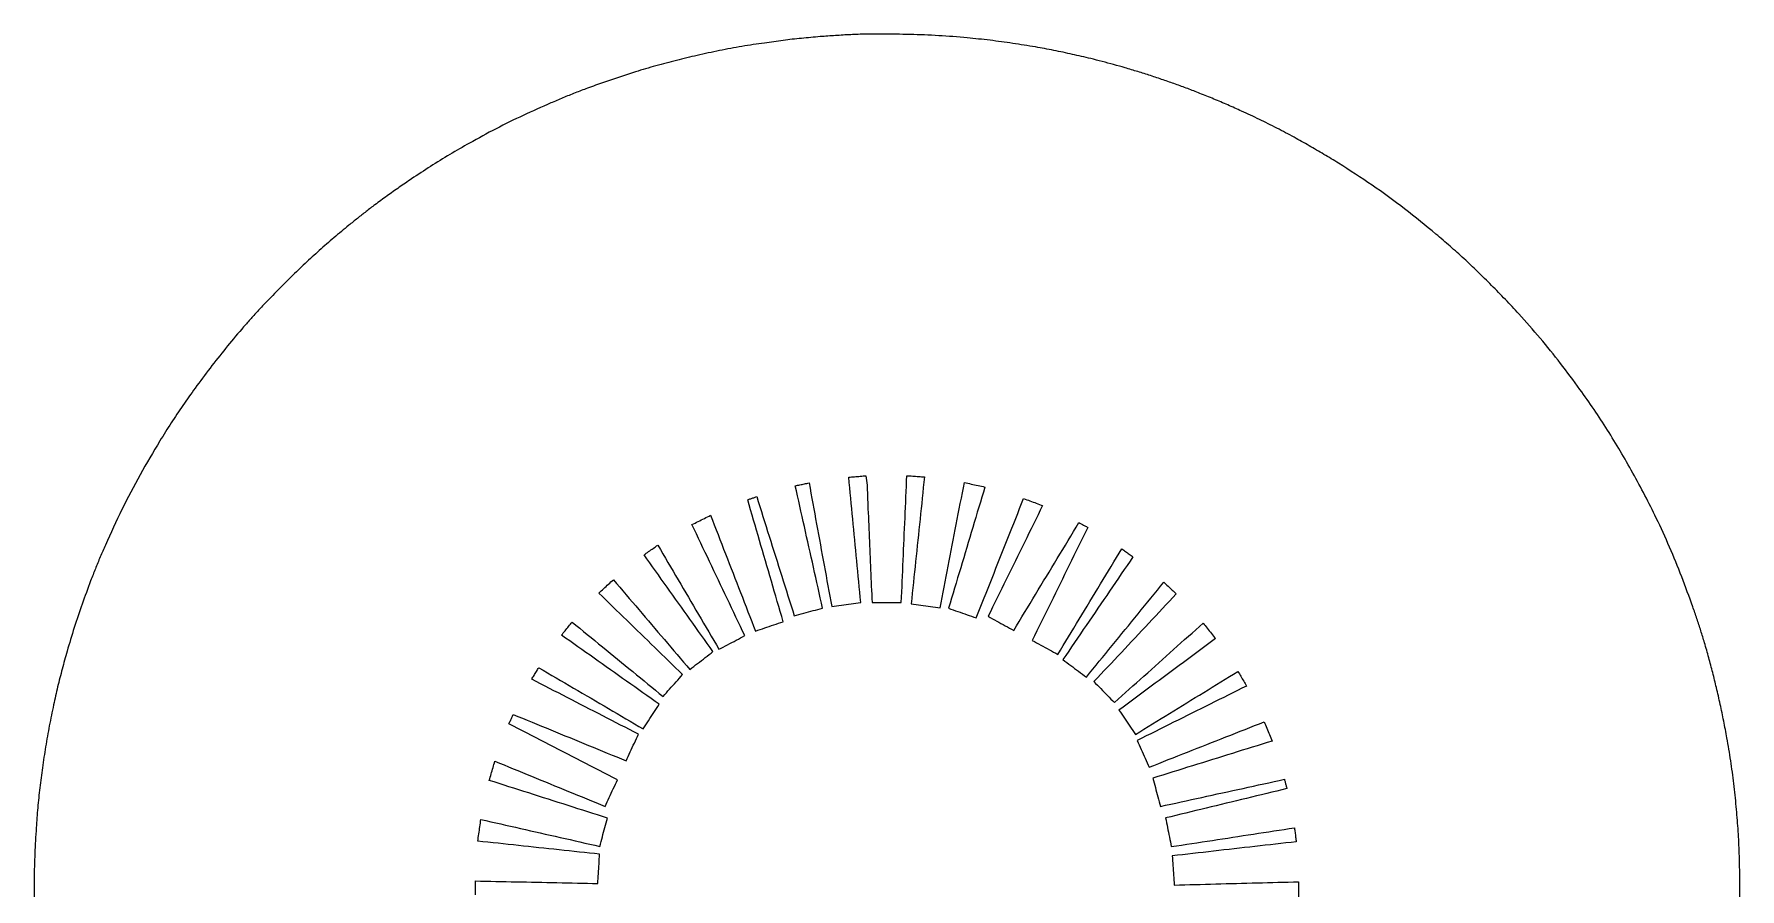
# Model space of a CAD drawing. Extents: x 12 to 289, y 40 to 316.
# Drawn here: x 12.1 to 288.7, y 177.6 to 316.3 of the extents above; entities that cross this region are included whole.
import ezdxf

# ---------------------------------------------------------------- set-up
doc = ezdxf.new("R2010")
doc.units = 0
doc.layers.get('0').update_dxf_attribs({"linetype": 'CONTINUOUS'})

msp = doc.modelspace()

# ---------------------------------------------------------------- linework, layer by layer
at = {"color": 7}
for points, knots in [([(139.595296, 315.855971), (138.587588, 315.768682), (136.572242, 315.59411), (133.555951, 315.258444), (131.553564, 314.970566), (130.552331, 314.826622)], [0, 0, 0, 0, 3.034405, 6.068602, 9.103039, 9.103039, 9.103039, 9.103039]), ([(146.993187, 316.263161), (146.17036, 316.237121), (144.524512, 316.185034), (142.058984, 316.033226), (140.416511, 315.915055), (139.595296, 315.855971)], [0, 0, 0, 0, 2.469584, 4.939756, 7.409801, 7.409801, 7.409801, 7.409801]), ([(149.525284, 316.270753), (149.243975, 316.269906), (148.681315, 316.268213), (147.837282, 316.265678), (147.274559, 316.264), (146.993187, 316.263161)], [0, 0, 0, 0, 0.843932, 1.687989, 2.532109, 2.532109, 2.532109, 2.532109]), ([(163.425011, 315.671341), (161.88366, 315.796393), (158.80093, 316.046499), (154.164179, 316.229434), (151.071591, 316.25698), (149.525284, 316.270753)], [0, 0, 0, 0, 4.638862, 9.27781, 13.916837, 13.916837, 13.916837, 13.916837]), ([(174.469496, 314.179176), (173.247249, 314.379792), (170.80276, 314.781024), (167.120051, 315.279908), (164.656676, 315.540865), (163.425011, 315.671341)], [0, 0, 0, 0, 3.715702, 7.431388, 11.146935, 11.146935, 11.146935, 11.146935]), ([(119.633718, 312.815986), (118.513899, 312.553127), (116.274323, 312.027423), (112.9394, 311.139247), (110.735599, 310.479949), (109.633738, 310.150312)], [0, 0, 0, 0, 3.45066, 6.901125, 10.35134, 10.35134, 10.35134, 10.35134]), ([(130.552331, 314.826622), (129.331162, 314.648783), (126.888837, 314.293109), (123.251389, 313.600407), (120.839611, 313.07746), (119.633718, 312.815986)], [0, 0, 0, 0, 3.701778, 7.403515, 11.105274, 11.105274, 11.105274, 11.105274]), ([(183.444444, 312.300056), (182.451498, 312.529124), (180.465672, 312.987245), (177.480239, 313.647743), (175.473071, 314.002032), (174.469496, 314.179176)], [0, 0, 0, 0, 3.057179, 6.114152, 9.171068, 9.171068, 9.171068, 9.171068]), ([(109.633738, 310.150312), (108.763924, 309.870771), (107.024332, 309.311698), (104.426592, 308.437121), (102.710193, 307.810555), (101.852024, 307.497282)], [0, 0, 0, 0, 2.740898, 5.481682, 8.222268, 8.222268, 8.222268, 8.222268]), ([(189.013536, 310.800298), (188.397956, 310.978538), (187.166684, 311.335049), (185.307139, 311.823977), (184.065297, 312.141374), (183.444444, 312.300056)], [0, 0, 0, 0, 1.922523, 3.845396, 5.767846, 5.767846, 5.767846, 5.767846]), ([(195.195331, 308.845317), (194.512544, 309.075097), (193.146974, 309.534656), (191.086511, 310.187904), (189.704574, 310.596153), (189.013536, 310.800298)], [0, 0, 0, 0, 2.161221, 4.322435, 6.484084, 6.484084, 6.484084, 6.484084]), ([(101.852024, 307.497282), (101.186697, 307.242655), (99.856177, 306.733452), (97.873695, 305.935443), (96.564086, 305.37491), (95.909271, 305.09464)], [0, 0, 0, 0, 2.137148, 4.273859, 6.410633, 6.410633, 6.410633, 6.410633]), ([(201.138084, 306.657643), (200.483371, 306.914786), (199.173589, 307.429212), (197.18879, 308.148904), (195.859873, 308.61316), (195.195331, 308.845317)], [0, 0, 0, 0, 2.110116, 4.221381, 6.333175, 6.333175, 6.333175, 6.333175]), ([(95.909271, 305.09464), (94.411407, 304.434849), (91.415754, 303.115301), (87.009351, 300.945114), (84.14196, 299.366442), (82.708327, 298.577141)], [0, 0, 0, 0, 4.90992, 9.819592, 14.728839, 14.728839, 14.728839, 14.728839]), ([(207.913393, 303.776973), (207.167133, 304.112516), (205.67478, 304.783528), (203.419316, 305.752182), (201.898515, 306.355815), (201.138084, 306.657643)], [0, 0, 0, 0, 2.454678, 4.908806, 7.363131, 7.363131, 7.363131, 7.363131]), ([(216.431424, 299.533141), (215.498541, 300.031259), (213.632605, 301.027585), (210.791115, 302.440436), (208.872602, 303.331475), (207.913393, 303.776973)], [0, 0, 0, 0, 3.172515, 6.345602, 9.518373, 9.518373, 9.518373, 9.518373]), ([(223.62414, 295.327211), (222.833299, 295.809165), (221.251823, 296.772948), (218.850946, 298.170017), (217.237856, 299.078809), (216.431424, 299.533141)], [0, 0, 0, 0, 2.778321, 5.55592, 8.332735, 8.332735, 8.332735, 8.332735]), ([(82.708327, 298.577141), (81.646165, 297.96926), (79.521705, 296.753419), (76.395157, 294.826479), (74.357813, 293.469237), (73.339113, 292.790598)], [0, 0, 0, 0, 3.671298, 7.343066, 11.015031, 11.015031, 11.015031, 11.015031]), ([(239.418424, 283.832582), (237.740392, 285.212602), (234.384457, 287.972535), (229.105568, 291.802127), (225.451287, 294.15218), (223.62414, 295.327211)], [0, 0, 0, 0, 6.516869, 13.033234, 19.549643, 19.549643, 19.549643, 19.549643]), ([(73.339113, 292.790598), (72.669486, 292.334414), (71.33016, 291.421996), (69.347537, 290.014604), (68.038938, 289.057973), (67.384507, 288.57956)], [0, 0, 0, 0, 2.430705, 4.861673, 7.293627, 7.293627, 7.293627, 7.293627]), ([(67.384507, 288.57956), (66.909358, 288.218308), (65.958771, 287.495584), (64.555005, 286.382777), (63.626243, 285.631835), (63.161898, 285.256393)], [0, 0, 0, 0, 1.790608, 3.582304, 5.373722, 5.373722, 5.373722, 5.373722]), ([(63.161898, 285.256393), (62.355047, 284.586874), (60.741488, 283.247955), (58.364654, 281.187546), (56.828254, 279.76085), (56.060058, 279.047504)], [0, 0, 0, 0, 3.145368, 6.29018, 9.434969, 9.434969, 9.434969, 9.434969]), ([(246.163536, 277.750129), (245.437179, 278.451152), (243.984483, 279.853182), (241.716813, 281.861018), (240.184581, 283.175371), (239.418424, 283.832582)], [0, 0, 0, 0, 3.028076, 6.056084, 9.084408, 9.084408, 9.084408, 9.084408]), ([(56.060058, 279.047504), (55.308624, 278.341248), (53.805782, 276.928758), (51.625255, 274.734056), (50.199397, 273.244414), (49.486538, 272.499667)], [0, 0, 0, 0, 3.093515, 6.186929, 9.279735, 9.279735, 9.279735, 9.279735]), ([(252.847969, 270.89354), (252.125933, 271.67478), (250.68151, 273.237639), (248.442671, 275.513964), (246.923267, 277.004721), (246.163536, 277.750129)], [0, 0, 0, 0, 3.191238, 6.384025, 9.577058, 9.577058, 9.577058, 9.577058]), ([(49.486538, 272.499667), (49.066088, 272.054671), (48.225135, 271.164623), (47.004058, 269.792963), (46.195152, 268.874259), (45.790838, 268.415064)], [0, 0, 0, 0, 1.836523, 3.673285, 5.508789, 5.508789, 5.508789, 5.508789]), ([(45.790838, 268.415064), (44.920522, 267.376111), (43.179984, 265.298316), (40.641813, 262.120768), (39.040613, 259.933503), (38.239982, 258.839829)], [0, 0, 0, 0, 4.065968, 8.131493, 12.197331, 12.197331, 12.197331, 12.197331]), ([(262.762153, 258.645096), (261.722269, 260.05486), (259.642447, 262.87446), (256.352103, 266.975843), (254.01601, 269.587645), (252.847969, 270.89354)], [0, 0, 0, 0, 5.255218, 10.510701, 15.766141, 15.766141, 15.766141, 15.766141]), ([(38.239982, 258.839829), (37.573742, 257.911093), (36.24131, 256.053689), (34.338036, 253.20042), (33.129954, 251.259603), (32.525829, 250.28906)], [0, 0, 0, 0, 3.428811, 6.857368, 10.286873, 10.286873, 10.286873, 10.286873]), ([(269.304911, 248.650196), (268.614294, 249.784175), (267.233028, 252.052183), (265.070735, 255.398776), (263.531652, 257.563029), (262.762153, 258.645096)], [0, 0, 0, 0, 3.983191, 7.966556, 11.949475, 11.949475, 11.949475, 11.949475]), ([(32.525829, 250.28906), (31.438104, 248.467068), (29.262538, 244.82289), (26.316785, 239.174794), (24.56386, 235.309495), (23.687419, 233.376893)], [0, 0, 0, 0, 6.365121, 12.730915, 19.096393, 19.096393, 19.096393, 19.096393]), ([(275.144653, 237.767424), (274.538142, 238.998882), (273.325111, 241.461819), (271.359003, 245.081172), (269.989612, 247.460514), (269.304911, 248.650196)], [0, 0, 0, 0, 4.1178, 8.235667, 12.353602, 12.353602, 12.353602, 12.353602]), ([(135.548229, 243.007727), (135.796093, 243.058327), (136.291835, 243.159529), (137.035485, 243.311693), (137.531071, 243.414218), (137.778913, 243.465491)], [0, 0, 0, 0, 0.75893, 1.5179, 2.277171, 2.277171, 2.277171, 2.277171]), ([(137.778913, 243.465491), (138.186926, 241.238405), (139.002925, 236.784378), (140.227714, 230.103304), (141.045042, 225.649417), (141.453729, 223.422351)], [0, 0, 0, 0, 6.792457, 13.584473, 20.377236, 20.377236, 20.377236, 20.377236]), ([(144.218096, 244.38864), (144.528319, 244.416304), (145.148711, 244.471627), (146.079426, 244.552929), (146.699886, 244.606903), (147.01012, 244.633891)], [0, 0, 0, 0, 0.934364, 1.86856, 2.802776, 2.802776, 2.802776, 2.802776]), ([(146.155269, 224.069769), (145.940304, 226.327431), (145.510374, 230.842751), (144.865014, 237.615743), (144.433737, 242.130989), (144.218096, 244.38864)], [0, 0, 0, 0, 6.803618, 13.607227, 20.411006, 20.411006, 20.411006, 20.411006]), ([(147.01012, 244.633891), (147.076269, 244.115628), (147.208707, 243.078009), (147.233015, 241.507945), (147.281782, 240.462707), (147.306171, 239.939971)], [0, 0, 0, 0, 1.56612, 3.135543, 4.705669, 4.705669, 4.705669, 4.705669]), ([(152.738667, 224.069769), (152.83811, 226.355866), (153.036978, 230.927635), (153.335011, 237.784862), (153.532564, 242.356037), (153.631336, 244.641511)], [0, 0, 0, 0, 6.864776, 13.728278, 20.591101, 20.591101, 20.591101, 20.591101]), ([(153.631336, 244.641511), (153.948341, 244.618746), (154.582331, 244.573216), (155.533325, 244.504913), (156.167315, 244.459383), (156.48432, 244.436618)], [0, 0, 0, 0, 0.953465, 1.906867, 2.860332, 2.860332, 2.860332, 2.860332]), ([(156.48432, 244.436618), (156.246512, 242.152654), (155.770876, 237.584525), (155.05772, 230.732345), (154.582242, 226.164143), (154.344511, 223.880116)], [0, 0, 0, 0, 6.888931, 13.778474, 20.667573, 20.667573, 20.667573, 20.667573]), ([(159.038713, 223.18472), (159.473891, 225.445107), (160.344299, 229.966153), (161.651195, 236.747443), (162.522929, 241.268343), (162.95878, 243.528709)], [0, 0, 0, 0, 6.905691, 13.812212, 20.718224, 20.718224, 20.718224, 20.718224]), ([(162.95878, 243.528709), (163.328238, 243.447791), (164.067338, 243.285916), (165.17595, 243.043308), (165.915031, 242.881286), (166.284487, 242.800293)], [0, 0, 0, 0, 1.134646, 2.269857, 3.404543, 3.404543, 3.404543, 3.404543]), ([(127.826911, 240.731604), (127.989637, 240.78823), (128.315025, 240.901459), (128.802219, 241.072897), (129.126709, 241.187641), (129.288822, 241.244967)], [0, 0, 0, 0, 0.516888, 1.033578, 1.54943, 1.54943, 1.54943, 1.54943]), ([(133.580576, 220.956576), (132.941435, 223.15356), (131.663081, 227.547784), (129.744382, 234.139224), (128.466095, 238.53405), (127.826911, 240.731604)], [0, 0, 0, 0, 6.864195, 13.729185, 20.595058, 20.595058, 20.595058, 20.595058]), ([(129.288822, 241.244967), (129.964939, 239.098589), (131.317184, 234.805799), (133.346043, 228.366611), (134.699572, 224.074047), (135.376356, 221.927702)], [0, 0, 0, 0, 6.751047, 13.502204, 20.253759, 20.253759, 20.253759, 20.253759]), ([(139.9667, 223.16186), (139.476001, 225.366642), (138.494516, 229.776601), (137.02221, 236.392005), (136.039576, 240.802398), (135.548229, 243.007727)], [0, 0, 0, 0, 6.776183, 13.553577, 20.331781, 20.331781, 20.331781, 20.331781]), ([(166.284487, 242.800293), (165.630272, 240.6149), (164.321746, 236.243788), (162.359287, 229.686697), (161.050954, 225.315025), (160.396767, 223.129122)], [0, 0, 0, 0, 6.843643, 13.688308, 20.533393, 20.533393, 20.533393, 20.533393]), ([(164.885793, 221.573513), (165.738783, 223.725789), (167.444731, 228.030258), (170.002736, 234.487373), (171.708683, 238.791842), (172.561673, 240.944118)], [0, 0, 0, 0, 6.945427, 13.890587, 20.836013, 20.836013, 20.836013, 20.836013]), ([(172.561673, 240.944118), (172.903935, 240.815065), (173.588463, 240.556958), (174.615306, 240.170002), (175.299863, 239.912034), (175.642129, 239.783056)], [0, 0, 0, 0, 1.097351, 2.194717, 3.292001, 3.292001, 3.292001, 3.292001]), ([(118.792978, 236.70768), (119.128513, 236.875485), (119.79955, 237.211079), (120.806143, 237.714375), (121.477215, 238.049836), (121.812756, 238.217569)], [0, 0, 0, 0, 1.12547, 2.250828, 3.376214, 3.376214, 3.376214, 3.376214]), ([(121.812756, 238.217569), (122.620549, 236.130209), (124.236167, 231.955407), (126.660518, 225.693609), (128.276136, 221.518807), (129.083929, 219.431447)], [0, 0, 0, 0, 6.714642, 13.429547, 20.144189, 20.144189, 20.144189, 20.144189]), ([(147.306171, 239.939971), (147.382016, 238.176936), (147.533724, 234.650468), (147.761353, 229.360403), (147.913026, 225.833369), (147.988867, 224.069769)], [0, 0, 0, 0, 5.293998, 10.589189, 15.884879, 15.884879, 15.884879, 15.884879]), ([(175.642129, 239.783056), (174.66068, 237.787629), (172.697813, 233.796836), (169.752683, 227.811581), (167.789502, 223.821507), (166.808009, 221.826667)], [0, 0, 0, 0, 6.671185, 13.34217, 20.011836, 20.011836, 20.011836, 20.011836]), ([(127.361527, 218.695411), (126.409596, 220.696838), (124.505712, 224.699739), (121.648831, 230.703496), (119.744913, 234.706318), (118.792978, 236.70768)], [0, 0, 0, 0, 6.64883, 13.297815, 19.946475, 19.946475, 19.946475, 19.946475]), ([(170.973327, 219.550262), (172.147067, 221.491798), (174.494636, 225.375016), (178.017108, 231.19937), (180.365694, 235.082278), (181.540009, 237.023769)], [0, 0, 0, 0, 6.806249, 13.613017, 20.420044, 20.420044, 20.420044, 20.420044]), ([(182.97652, 236.249916), (181.974844, 234.213188), (179.971515, 230.139775), (176.96569, 224.030539), (174.962082, 219.957765), (173.960367, 217.921558)], [0, 0, 0, 0, 6.809151, 13.618157, 20.425957, 20.425957, 20.425957, 20.425957]), ([(181.540009, 237.023769), (181.699553, 236.937762), (182.018771, 236.765678), (182.497758, 236.508006), (182.816976, 236.335923), (182.97652, 236.249916)], [0, 0, 0, 0, 0.54375, 1.087941, 1.63169, 1.63169, 1.63169, 1.63169]), ([(281.060031, 223.376913), (280.471724, 225.003321), (279.295023, 228.256376), (277.336619, 233.063854), (275.875273, 236.199644), (275.144653, 237.767424)], [0, 0, 0, 0, 5.188413, 10.377594, 15.566019, 15.566019, 15.566019, 15.566019]), ([(23.687419, 233.376893), (23.405194, 232.740885), (22.840797, 231.46899), (22.061905, 229.532524), (21.5573, 228.236116), (21.305012, 227.587951)], [0, 0, 0, 0, 2.087287, 4.174177, 6.260816, 6.260816, 6.260816, 6.260816]), ([(111.023682, 231.798707), (111.271457, 231.973873), (111.766856, 232.3241), (112.510609, 232.848199), (113.006472, 233.197293), (113.254367, 233.371813)], [0, 0, 0, 0, 0.910318, 1.820087, 2.729583, 2.729583, 2.729583, 2.729583]), ([(113.254367, 233.371813), (114.355335, 231.494374), (116.557276, 227.739486), (119.860279, 222.107214), (122.062221, 218.352326), (123.163189, 216.474887)], [0, 0, 0, 0, 6.529332, 13.058697, 19.588029, 19.588029, 19.588029, 19.588029]), ([(178.125684, 215.645436), (179.276629, 217.550093), (181.578699, 221.359707), (185.032669, 227.073742), (187.335882, 230.883006), (188.487473, 232.787613)], [0, 0, 0, 0, 6.676193, 13.353431, 20.0305, 20.0305, 20.0305, 20.0305]), ([(188.487473, 232.787613), (188.688313, 232.642599), (189.090111, 232.352484), (189.693033, 231.917748), (190.094832, 231.627632), (190.295671, 231.482618)], [0, 0, 0, 0, 0.743163, 1.486769, 2.229931, 2.229931, 2.229931, 2.229931]), ([(122.199682, 216.11844), (120.957916, 217.860951), (118.474473, 221.345849), (114.749318, 226.572731), (112.265501, 230.056798), (111.023682, 231.798707)], [0, 0, 0, 0, 6.419108, 12.837757, 19.255486, 19.255486, 19.255486, 19.255486]), ([(190.295671, 231.482618), (189.032821, 229.628794), (186.50712, 225.921147), (182.718569, 220.359676), (180.192868, 216.652028), (178.930018, 214.798204)], [0, 0, 0, 0, 6.72927, 13.458541, 20.187811, 20.187811, 20.187811, 20.187811]), ([(21.305012, 227.587951), (20.83943, 226.332314), (19.908353, 223.821278), (18.618498, 220.01601), (17.859656, 217.447884), (17.480252, 216.163878)], [0, 0, 0, 0, 4.017478, 8.03419, 12.050546, 12.050546, 12.050546, 12.050546]), ([(103.699451, 225.594898), (103.960765, 225.835819), (104.483307, 226.317582), (105.268183, 227.039208), (105.792045, 227.519585), (106.054031, 227.759824)], [0, 0, 0, 0, 1.066279, 2.132208, 3.198588, 3.198588, 3.198588, 3.198588]), ([(106.054031, 227.759824), (107.431546, 226.142648), (110.186858, 222.907964), (114.319811, 218.055112), (117.07587, 214.819964), (118.454029, 213.202238)], [0, 0, 0, 0, 6.37301, 12.747327, 19.122847, 19.122847, 19.122847, 19.122847]), ([(182.741429, 211.963), (184.137485, 213.674374), (186.929586, 217.097109), (191.117805, 222.231168), (193.909906, 225.653904), (195.305962, 227.365278)], [0, 0, 0, 0, 6.625704, 13.25136, 19.877064, 19.877064, 19.877064, 19.877064]), ([(195.305962, 227.365278), (195.529301, 227.153692), (195.975913, 226.730584), (196.645406, 226.095937), (197.091183, 225.672478), (197.313973, 225.460842)], [0, 0, 0, 0, 0.922952, 1.845628, 2.767487, 2.767487, 2.767487, 2.767487]), ([(117.275469, 212.380407), (115.767094, 213.848937), (112.750332, 216.786011), (108.224815, 221.190659), (105.207807, 224.126914), (103.699451, 225.594898)], [0, 0, 0, 0, 6.315536, 12.631124, 18.945475, 18.945475, 18.945475, 18.945475]), ([(141.453729, 223.422351), (141.975815, 223.494205), (143.020379, 223.637966), (144.587459, 223.8545), (145.632614, 223.998006), (146.155269, 224.069769)], [0, 0, 0, 0, 1.581023, 3.163232, 4.745907, 4.745907, 4.745907, 4.745907]), ([(147.988867, 224.069769), (148.516622, 224.069769), (149.572133, 224.069769), (151.1554, 224.069769), (152.210911, 224.069769), (152.738667, 224.069769)], [0, 0, 0, 0, 1.583267, 3.166533, 4.7498, 4.7498, 4.7498, 4.7498]), ([(197.313973, 225.460842), (195.830901, 223.880105), (192.864679, 220.718549), (188.414721, 215.976878), (185.448499, 212.815321), (183.965427, 211.234584)], [0, 0, 0, 0, 6.502622, 13.005584, 19.508206, 19.508206, 19.508206, 19.508206]), ([(135.376356, 221.927702), (135.886341, 222.064968), (136.906298, 222.339496), (138.436625, 222.750091), (139.456651, 223.024597), (139.9667, 223.16186)], [0, 0, 0, 0, 1.584406, 3.16877, 4.753358, 4.753358, 4.753358, 4.753358]), ([(154.344511, 223.880116), (154.865738, 223.802726), (155.908555, 223.647893), (157.473393, 223.416797), (158.516857, 223.262091), (159.038713, 223.18472)], [0, 0, 0, 0, 1.580821, 3.162748, 4.74543, 4.74543, 4.74543, 4.74543]), ([(160.396767, 223.129122), (160.895803, 222.956298), (161.893714, 222.610705), (163.390071, 222.09221), (164.387333, 221.746373), (164.885793, 221.573513)], [0, 0, 0, 0, 1.584346, 3.168178, 4.750924, 4.750924, 4.750924, 4.750924]), ([(166.808009, 221.826667), (167.270828, 221.573723), (168.19644, 221.067851), (169.584895, 220.309078), (170.510508, 219.803205), (170.973327, 219.550262)], [0, 0, 0, 0, 1.582287, 3.164489, 4.746777, 4.746777, 4.746777, 4.746777]), ([(282.961644, 217.532091), (282.764159, 218.185929), (282.369203, 219.493553), (281.733719, 221.441736), (281.284607, 222.731817), (281.060031, 223.376913)], [0, 0, 0, 0, 2.048994, 4.097824, 6.147006, 6.147006, 6.147006, 6.147006]), ([(97.652276, 218.773869), (97.841889, 219.010535), (98.220951, 219.48366), (98.790184, 220.192553), (99.169705, 220.664859), (99.359438, 220.900978)], [0, 0, 0, 0, 0.909767, 1.818742, 2.727452, 2.727452, 2.727452, 2.727452]), ([(113.474218, 207.559769), (111.716317, 208.805813), (108.200377, 211.297999), (102.926116, 215.035638), (99.410176, 217.527825), (97.652276, 218.773869)], [0, 0, 0, 0, 6.464175, 12.928862, 19.393037, 19.393037, 19.393037, 19.393037]), ([(99.359438, 220.900978), (100.99892, 219.559885), (104.277657, 216.877887), (109.195913, 212.854981), (112.474595, 210.173055), (114.114016, 208.832027)], [0, 0, 0, 0, 6.354359, 12.707835, 19.061929, 19.061929, 19.061929, 19.061929]), ([(123.163189, 216.474887), (123.629596, 216.721778), (124.562454, 217.215585), (125.962367, 217.954876), (126.89518, 218.448587), (127.361527, 218.695411)], [0, 0, 0, 0, 1.583167, 3.166484, 4.749397, 4.749397, 4.749397, 4.749397]), ([(129.083929, 219.431447), (129.583628, 219.600873), (130.582863, 219.939671), (132.081642, 220.448351), (133.080877, 220.787149), (133.580576, 220.956576)], [0, 0, 0, 0, 1.58292, 3.165327, 4.748247, 4.748247, 4.748247, 4.748247]), ([(187.286053, 207.84312), (188.883834, 209.275462), (192.079616, 212.140342), (196.874133, 216.437129), (200.070831, 219.301616), (201.669227, 220.733902)], [0, 0, 0, 0, 6.437435, 12.875753, 19.314449, 19.314449, 19.314449, 19.314449]), ([(201.669227, 220.733902), (201.892412, 220.453189), (202.338816, 219.891719), (203.007901, 219.048521), (203.454037, 218.486224), (203.677238, 218.204909)], [0, 0, 0, 0, 1.075872, 2.151913, 3.229229, 3.229229, 3.229229, 3.229229]), ([(17.480252, 216.163878), (17.211936, 215.203795), (16.675276, 213.283528), (15.938316, 210.384395), (15.507994, 208.437345), (15.292832, 207.463813)], [0, 0, 0, 0, 2.990582, 5.981478, 8.972412, 8.972412, 8.972412, 8.972412]), ([(118.454029, 213.202238), (118.87026, 213.526587), (119.702432, 214.175059), (120.950841, 215.14731), (121.783397, 215.794726), (122.199682, 216.11844)], [0, 0, 0, 0, 1.583052, 3.165004, 4.747016, 4.747016, 4.747016, 4.747016]), ([(173.960367, 217.921558), (174.423146, 217.668664), (175.348744, 217.162853), (176.737158, 216.404098), (177.66284, 215.898325), (178.125684, 215.645436)], [0, 0, 0, 0, 1.582112, 3.164364, 4.746641, 4.746641, 4.746641, 4.746641]), ([(203.677238, 218.204909), (201.938266, 216.916779), (198.46043, 214.3406), (193.243977, 210.475811), (189.766141, 207.899632), (188.027169, 206.611502)], [0, 0, 0, 0, 6.492281, 12.984159, 19.47644, 19.47644, 19.47644, 19.47644]), ([(284.894867, 210.255838), (284.698198, 211.069142), (284.304912, 212.695544), (283.664531, 215.122683), (283.195949, 216.728925), (282.961644, 217.532091)], [0, 0, 0, 0, 2.510208, 5.019782, 7.52964, 7.52964, 7.52964, 7.52964]), ([(92.80652, 211.621511), (92.934659, 211.82978), (93.190979, 212.246386), (93.575978, 212.871277), (93.833435, 213.287531), (93.96222, 213.495749)], [0, 0, 0, 0, 0.733593, 1.467429, 2.201911, 2.201911, 2.201911, 2.201911]), ([(93.96222, 213.495749), (95.843914, 212.392859), (99.607375, 210.187036), (105.252092, 206.877577), (109.015553, 204.671754), (110.897247, 203.568864)], [0, 0, 0, 0, 6.543259, 13.086773, 19.630032, 19.630032, 19.630032, 19.630032]), ([(178.930018, 214.798204), (179.353423, 214.483506), (180.200552, 213.853872), (181.471166, 212.908995), (182.31801, 212.27833), (182.741429, 211.963)], [0, 0, 0, 0, 1.582646, 3.166481, 4.750289, 4.750289, 4.750289, 4.750289]), ([(110.115773, 202.706393), (108.19278, 203.697002), (104.346654, 205.678292), (98.576999, 208.650184), (94.730106, 210.631021), (92.80652, 211.621511)], [0, 0, 0, 0, 6.489444, 12.97936, 19.470223, 19.470223, 19.470223, 19.470223]), ([(114.114016, 208.832027), (114.465541, 209.226541), (115.168414, 210.01537), (116.222254, 211.198143), (116.924515, 211.986451), (117.275469, 212.380407)], [0, 0, 0, 0, 1.585213, 3.169629, 4.752451, 4.752451, 4.752451, 4.752451]), ([(183.965427, 211.234584), (184.334032, 210.857751), (185.071447, 210.103874), (186.178494, 208.973554), (186.916833, 208.219966), (187.286053, 207.84312)], [0, 0, 0, 0, 1.58141, 3.1637, 4.74643, 4.74643, 4.74643, 4.74643]), ([(190.690218, 202.676196), (192.537285, 203.811574), (196.231167, 206.082177), (201.771993, 209.48734), (205.465008, 211.758334), (207.311413, 212.893769)], [0, 0, 0, 0, 6.504357, 13.007831, 19.510586, 19.510586, 19.510586, 19.510586]), ([(208.710107, 210.523949), (206.739754, 209.541963), (202.798991, 207.577961), (196.887225, 204.633277), (192.946461, 202.669275), (190.976109, 201.687289)], [0, 0, 0, 0, 6.604489, 13.209174, 19.813663, 19.813663, 19.813663, 19.813663]), ([(207.311413, 212.893769), (207.46723, 212.630573), (207.778848, 212.104206), (208.244471, 211.313907), (208.554938, 210.787194), (208.710107, 210.523949)], [0, 0, 0, 0, 0.917582, 1.835077, 2.751798, 2.751798, 2.751798, 2.751798]), ([(286.596667, 202.109776), (286.425223, 203.018669), (286.082354, 204.836358), (285.517688, 207.55278), (285.102451, 209.354917), (284.894867, 210.255838)], [0, 0, 0, 0, 2.774739, 5.549174, 8.322698, 8.322698, 8.322698, 8.322698]), ([(15.292832, 207.463813), (15.057406, 206.335625), (14.586532, 204.079146), (13.98038, 200.67434), (13.641891, 198.394051), (13.47264, 197.25386)], [0, 0, 0, 0, 3.457357, 6.915026, 10.372977, 10.372977, 10.372977, 10.372977]), ([(110.897247, 203.568864), (111.183802, 204.01232), (111.756861, 204.89915), (112.616128, 206.229273), (113.188229, 207.116334), (113.474218, 207.559769)], [0, 0, 0, 0, 1.583952, 3.167612, 4.750589, 4.750589, 4.750589, 4.750589]), ([(89.116464, 204.365578), (89.193857, 204.53813), (89.348467, 204.882842), (89.579803, 205.39984), (89.734708, 205.743856), (89.812142, 205.915824)], [0, 0, 0, 0, 0.567339, 1.133392, 1.699186, 1.699186, 1.699186, 1.699186]), ([(89.812142, 205.915824), (91.846552, 205.079712), (95.915678, 203.407361), (102.020361, 200.900102), (106.090209, 199.227922), (108.12526, 198.39178)], [0, 0, 0, 0, 6.598573, 13.198139, 19.798523, 19.798523, 19.798523, 19.798523]), ([(188.027169, 206.611502), (188.323022, 206.17416), (188.914649, 205.299596), (189.802738, 203.988102), (190.394364, 203.113538), (190.690218, 202.676196)], [0, 0, 0, 0, 1.584038, 3.167643, 4.751681, 4.751681, 4.751681, 4.751681]), ([(192.913282, 197.347276), (194.987171, 198.166745), (199.135103, 199.805745), (205.357517, 202.264145), (209.506121, 203.902876), (211.580589, 204.722307)], [0, 0, 0, 0, 6.68976, 13.380023, 20.071358, 20.071358, 20.071358, 20.071358]), ([(211.580589, 204.722307), (211.721598, 204.374743), (212.003739, 203.679313), (212.427828, 202.636409), (212.711181, 201.94118), (212.852847, 201.593591)], [0, 0, 0, 0, 1.125235, 2.251452, 3.3775, 3.3775, 3.3775, 3.3775]), ([(106.709069, 195.301447), (104.754257, 196.308772), (100.844858, 198.323307), (94.981002, 201.345355), (91.071317, 203.358833), (89.116464, 204.365578)], [0, 0, 0, 0, 6.597268, 13.193778, 19.790356, 19.790356, 19.790356, 19.790356]), ([(108.12526, 198.39178), (108.346133, 198.871265), (108.78784, 199.830151), (109.45132, 201.268366), (109.894243, 202.226952), (110.115773, 202.706393)], [0, 0, 0, 0, 1.583734, 3.167192, 4.751635, 4.751635, 4.751635, 4.751635]), ([(288.109378, 190.961433), (287.980459, 192.205191), (287.722618, 194.692736), (287.231808, 198.412623), (286.808373, 200.877436), (286.596667, 202.109776)], [0, 0, 0, 0, 3.751218, 7.502523, 11.253423, 11.253423, 11.253423, 11.253423]), ([(190.976109, 201.687289), (191.191079, 201.205056), (191.621049, 200.24052), (192.26646, 198.793708), (192.697654, 197.829467), (192.913282, 197.347276)], [0, 0, 0, 0, 1.583934, 3.168097, 4.752721, 4.752721, 4.752721, 4.752721]), ([(212.852847, 201.593591), (210.704789, 200.925957), (206.408741, 199.590709), (199.964675, 197.588202), (195.668428, 196.254097), (193.520342, 195.587056)], [0, 0, 0, 0, 6.748257, 13.496305, 20.244115, 20.244115, 20.244115, 20.244115]), ([(13.47264, 197.25386), (13.330433, 196.177899), (13.045982, 194.025699), (12.702211, 190.786471), (12.551521, 188.620189), (12.47617, 187.536949)], [0, 0, 0, 0, 3.255921, 6.512685, 9.770049, 9.770049, 9.770049, 9.770049]), ([(85.932433, 195.215369), (86.032921, 195.561237), (86.233978, 196.253254), (86.536836, 197.29092), (86.739186, 197.982724), (86.840342, 198.328562)], [0, 0, 0, 0, 1.080511, 2.161896, 3.242881, 3.242881, 3.242881, 3.242881]), ([(86.840342, 198.328562), (88.826537, 197.513548), (92.799037, 195.883474), (98.758637, 193.439153), (102.731784, 191.809219), (104.718556, 190.994171)], [0, 0, 0, 0, 6.440728, 12.881811, 19.324177, 19.324177, 19.324177, 19.324177]), ([(105.097862, 189.097356), (102.96837, 189.776863), (98.709314, 191.135902), (92.32072, 193.174874), (88.061892, 194.535194), (85.932433, 195.215369)], [0, 0, 0, 0, 6.705833, 13.411897, 20.118244, 20.118244, 20.118244, 20.118244]), ([(104.718556, 190.994171), (104.939586, 191.472827), (105.381618, 192.430071), (106.046045, 193.865403), (106.488043, 194.822726), (106.709069, 195.301447)], [0, 0, 0, 0, 1.581674, 3.163128, 4.744973, 4.744973, 4.744973, 4.744973]), ([(193.520342, 195.587056), (193.655902, 195.076474), (193.926913, 194.055721), (194.332143, 192.524698), (194.60188, 191.504276), (194.73672, 190.994171)], [0, 0, 0, 0, 1.584813, 3.168351, 4.751228, 4.751228, 4.751228, 4.751228]), ([(194.73672, 190.994171), (196.971664, 191.482325), (201.441707, 192.458668), (208.147189, 193.923134), (212.617785, 194.899184), (214.853238, 195.387242)], [0, 0, 0, 0, 6.862902, 13.726281, 20.590613, 20.590613, 20.590613, 20.590613]), ([(215.247784, 193.887513), (213.063504, 193.358927), (208.695084, 192.301788), (202.142886, 190.715749), (197.775255, 189.657119), (195.591571, 189.127836)], [0, 0, 0, 0, 6.741984, 13.483537, 20.224274, 20.224274, 20.224274, 20.224274]), ([(214.853238, 195.387242), (214.8971, 195.220932), (214.984921, 194.887941), (215.116323, 194.388002), (215.20395, 194.054395), (215.247784, 193.887513)], [0, 0, 0, 0, 0.51599, 1.033132, 1.550759, 1.550759, 1.550759, 1.550759]), ([(288.671, 180.250536), (288.646703, 181.442396), (288.598112, 183.826006), (288.412557, 187.398116), (288.21044, 189.773632), (288.109378, 190.961433)], [0, 0, 0, 0, 3.576199, 7.152069, 10.728194, 10.728194, 10.728194, 10.728194]), ([(84.073436, 185.359322), (84.128961, 185.749868), (84.240038, 186.531137), (84.405237, 187.70315), (84.516314, 188.484418), (84.57184, 188.874964)], [0, 0, 0, 0, 1.183421, 2.367375, 3.550795, 3.550795, 3.550795, 3.550795]), ([(84.57184, 188.874964), (86.71375, 188.390732), (90.997552, 187.42227), (97.422816, 185.966752), (101.706515, 184.996993), (103.848464, 184.512091)], [0, 0, 0, 0, 6.587893, 13.175732, 19.764183, 19.764183, 19.764183, 19.764183]), ([(103.848464, 184.512091), (103.986899, 185.021934), (104.263691, 186.041341), (104.680631, 187.569633), (104.958801, 188.588174), (105.097862, 189.097356)], [0, 0, 0, 0, 1.584909, 3.168947, 4.752436, 4.752436, 4.752436, 4.752436]), ([(195.591571, 189.127836), (195.693626, 188.61081), (195.897754, 187.57666), (196.203118, 186.025509), (196.405791, 184.99126), (196.5071, 184.474273)], [0, 0, 0, 0, 1.581006, 3.162309, 4.742767, 4.742767, 4.742767, 4.742767]), ([(12.47617, 187.536949), (12.432099, 186.841942), (12.343955, 185.451868), (12.243854, 183.365228), (12.203316, 181.973298), (12.183054, 181.277542)], [0, 0, 0, 0, 2.089195, 4.178572, 6.266691, 6.266691, 6.266691, 6.266691]), ([(103.825887, 183.240116), (101.630858, 183.475973), (97.241232, 183.947642), (90.657047, 184.653721), (86.267911, 185.124129), (84.073436, 185.359322)], [0, 0, 0, 0, 6.622993, 13.24468, 19.865809, 19.865809, 19.865809, 19.865809]), ([(196.5071, 184.474273), (198.725753, 184.812285), (203.162674, 185.488249), (209.81764, 186.502518), (214.253978, 187.1786), (216.472064, 187.516629)], [0, 0, 0, 0, 6.73276, 13.464352, 20.195438, 20.195438, 20.195438, 20.195438]), ([(216.472064, 187.516629), (216.505587, 187.265435), (216.572631, 186.763048), (216.672123, 186.009315), (216.739316, 185.506939), (216.772913, 185.255747)], [0, 0, 0, 0, 0.760263, 1.520523, 2.280811, 2.280811, 2.280811, 2.280811]), ([(103.517136, 178.497936), (103.551054, 179.02485), (103.618893, 180.078701), (103.722101, 181.659409), (103.791291, 182.713209), (103.825887, 183.240116)], [0, 0, 0, 0, 1.584014, 3.168097, 4.752221, 4.752221, 4.752221, 4.752221]), ([(216.772913, 185.255747), (214.538866, 185.002012), (210.070789, 184.494545), (203.36868, 183.733206), (198.900603, 183.225739), (196.666556, 182.972004)], [0, 0, 0, 0, 6.745232, 13.490408, 20.235639, 20.235639, 20.235639, 20.235639]), ([(196.666556, 182.972004), (196.703481, 182.445946), (196.777331, 181.393841), (196.887109, 179.815608), (196.960959, 178.763503), (196.997884, 178.237444)], [0, 0, 0, 0, 1.582058, 3.164081, 4.746139, 4.746139, 4.746139, 4.746139]), ([(12.183054, 181.277542), (12.168204, 180.588165), (12.138511, 179.209734), (12.135871, 177.141296), (12.16311, 175.762833), (12.176732, 175.073451)], [0, 0, 0, 0, 2.06858, 4.136194, 6.204707, 6.204707, 6.204707, 6.204707]), ([(288.414178, 168.862022), (288.486809, 170.126312), (288.632056, 172.65465), (288.705976, 176.45303), (288.682658, 178.984789), (288.671, 180.250536)], [0, 0, 0, 0, 3.798865, 7.597002, 11.39434, 11.39434, 11.39434, 11.39434]), ([(83.701749, 176.649098), (83.701749, 176.899499), (83.701749, 177.400279), (83.701749, 178.151461), (83.701749, 178.652241), (83.701749, 178.902642)], [0, 0, 0, 0, 0.751202, 1.502342, 2.253544, 2.253544, 2.253544, 2.253544]), ([(83.701749, 178.902642), (85.903522, 178.857952), (90.306883, 178.768575), (96.91202, 178.634034), (101.315365, 178.543303), (103.517136, 178.497936)], [0, 0, 0, 0, 6.606679, 13.212805, 19.819519, 19.819519, 19.819519, 19.819519]), ([(196.997884, 178.237444), (199.237186, 178.297295), (203.715997, 178.417001), (210.434107, 178.59665), (214.912919, 178.716356), (217.15222, 178.776207)], [0, 0, 0, 0, 6.720302, 13.441233, 20.161535, 20.161535, 20.161535, 20.161535]), ([(217.15222, 178.776207), (217.14968, 178.457292), (217.144598, 177.819317), (217.136983, 176.862489), (217.131901, 176.224576), (217.12936, 175.905724)], [0, 0, 0, 0, 0.956774, 1.913987, 2.870573, 2.870573, 2.870573, 2.870573])]:
    msp.add_open_spline(points, degree=3, knots=knots, dxfattribs=at)

doc.saveas('drawing.dxf')
